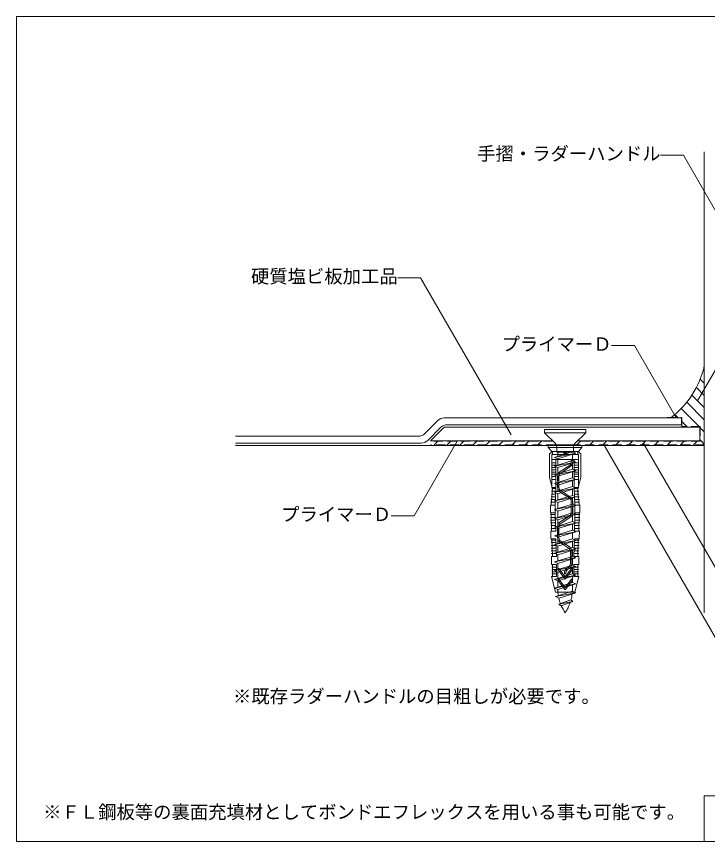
# Model space of a CAD drawing. Units: millimetres on the paper. Extents: x -135 to 135, y -94 to 92.
# Drawn here: x -135 to 15.7, y -88 to 92 of the extents above; entities that cross this region are included whole.
import ezdxf
from ezdxf.enums import TextEntityAlignment as Align

# ---------------------------------------------------------------- set-up
doc = ezdxf.new("R2010")
doc.units = ezdxf.units.MM
doc.linetypes.add('DASHED2', pattern=[3, 2, -1])
for name, color, linetype, lineweight in [('1-2_ハッチング', 4, 'Continuous', 9), ('1-4_リベットルーフ', 5, 'Continuous', 9), ('1-5_ＦＬ鋼板・ディスク', 7, 'Continuous', 9), ('1-6_アンカー類', 4, 'Continuous', 9), ('1-7_設備', 3, 'Continuous', 9), ('1-A_元図・躯体', 7, 'Continuous', 9), ('1-B_その他', 150, 'DASHED2', 18), ('1-C_アンカー類2', 7, 'Continuous', 9), ('E-0', 7, 'Continuous', 9), ('F-0', 7, 'Continuous', 9)]:
    doc.layers.add(name, color=color, linetype=linetype, lineweight=lineweight)
doc.layers.add('E-1', color=7, linetype='Continuous')
doc.styles.add('ＭＳ ゴシック', font='')
doc.styles.get('ＭＳ ゴシック').set_extended_font_data('MS Gothic')

msp = doc.modelspace()

# ---------------------------------------------------------------- linework, layer by layer
at = {"layer": '1-2_ハッチング'}
for p, q in [((15.035, 14.631), (14.806, 14.86)), ((15.035, 11.98), (14.141, 12.874)), ((15.035, 9.328), (13.309, 11.054)), ((15.035, 6.676), (12.329, 9.382)), ((15.035, 4.025), (11.212, 7.847)), ((13.89, 2.518), (9.964, 6.444)), ((9.238, 4.518), (8.588, 5.168)), ((11.338, 2.418), (10.135, 3.622)), ((15.035, 1.373), (14.135, 2.273)), ((1.381, -1.482), (2.181, -0.682)), ((4.21, -1.482), (5.01, -0.682)), ((7.038, -1.482), (7.838, -0.682)), ((9.866, -1.482), (10.666, -0.682)), ((12.695, -1.482), (13.495, -0.682)), ((15.035, -1.279), (14.135, -0.378))]:
    msp.add_line(p, q, dxfattribs=at)
at = {"layer": '1-2_ハッチング', "lineweight": 18}
for p, q in [((-43.874, -1.482), (-43.074, -0.682)), ((-41.045, -1.482), (-40.245, -0.682)), ((-38.217, -1.482), (-37.417, -0.682)), ((-35.388, -1.482), (-34.588, -0.682)), ((-32.56, -1.482), (-31.76, -0.682)), ((-29.731, -1.482), (-28.931, -0.682)), ((-26.903, -1.482), (-26.103, -0.682)), ((-24.075, -1.482), (-23.275, -0.682)), ((-21.246, -1.482), (-20.446, -0.682)), ((-12.761, -1.482), (-11.961, -0.682)), ((-9.932, -1.482), (-9.132, -0.682)), ((-7.104, -1.482), (-6.304, -0.682)), ((-4.276, -1.482), (-3.476, -0.682)), ((-1.447, -1.482), (-0.647, -0.682))]:
    msp.add_line(p, q, dxfattribs=at)
at = {"layer": '1-2_ハッチング'}
msp.add_arc((-3.889, 20.013), 19.392, 306.96021, 347.385, dxfattribs=at)
at = {"layer": '1-4_リベットルーフ'}
for p, q in [((-45.928, 1.004), (-43.1, 3.832)), ((-41.686, 4.418), (10.035, 4.418)), ((-45.307, -0.496), (-42.478, 2.332)), ((-87.25, 0.418), (-47.342, 0.418)), ((-46.721, -1.082), (-87.25, -1.082))]:
    msp.add_line(p, q, dxfattribs=at)
msp.add_lwpolyline([(-41.064, 2.918), (10.035, 2.918), (10.035, 4.418)], dxfattribs=at)
for centre, start, end in [((-41.686, 2.418), 90, 135), ((-41.064, 0.918), 90, 135), ((-47.342, 2.418), 270, 315), ((-46.721, 0.918), 270, 315)]:
    msp.add_arc(centre, 2, start, end, dxfattribs=at)
at = {"layer": '1-5_ＦＬ鋼板・ディスク'}
for p, q in [((-44.686, -0.582), (-41.686, 2.418)), ((14.035, 2.418), (-41.686, 2.418)), ((14.035, 2.418), (14.035, -0.582)), ((-18.065, -0.582), (-44.686, -0.582)), ((14.035, -0.582), (-12.585, -0.582))]:
    msp.add_line(p, q, dxfattribs=at)
at = {"layer": '1-6_アンカー類'}
for p, q in [((-19.825, 1.918), (-19.825, 1.178)), ((-10.825, 1.918), (-19.825, 1.918)), ((-17.458, -1.189), (-19.825, 1.178)), ((-13.192, -1.189), (-10.825, 1.178)), ((-13.485, -1.482), (-17.165, -1.482)), ((-14.077, -3.082), (-17.65, -4.194)), ((-17.165, -1.896), (-17.165, -3.082)), ((-13.485, -3.082), (-17.165, -3.082)), ((-16.923, -3.082), (-16.923, -3.968)), ((-13.727, -3.529), (-13.727, -4.873)), ((-13.485, -1.896), (-13.485, -3.082)), ((-12.996, -3.302), (-13.485, -3.082)), ((-13.727, -4.873), (-17.65, -6.094)), ((-12.996, -5.202), (-17.65, -6.094)), ((-16.923, -4.523), (-16.923, -5.868)), ((-12.996, -5.202), (-13.727, -4.873)), ((-13.723, -6.772), (-17.646, -7.993)), ((-12.993, -7.101), (-17.646, -7.993)), ((-16.923, -6.423), (-16.923, -7.768)), ((-13.727, -5.429), (-13.727, -6.772)), ((-12.993, -7.101), (-13.723, -6.772)), ((-13.727, -8.673), (-17.65, -9.894)), ((-16.923, -8.32), (-16.923, -9.668)), ((-13.727, -7.329), (-13.727, -8.673)), ((-12.996, -9.002), (-13.727, -8.673)), ((-12.996, -9.002), (-17.65, -9.894)), ((-13.727, -10.576), (-17.65, -11.797)), ((-16.923, -10.223), (-16.923, -11.57)), ((-13.727, -9.229), (-13.727, -10.576)), ((-12.996, -10.905), (-13.727, -10.576)), ((-12.996, -10.905), (-17.65, -11.797)), ((-13.723, -12.475), (-17.646, -13.695)), ((-16.923, -12.125), (-16.923, -13.47)), ((-13.727, -11.132), (-13.727, -12.475)), ((-12.993, -12.804), (-13.723, -12.475)), ((-13.727, -14.376), (-17.65, -15.597)), ((-12.993, -12.804), (-17.646, -13.695)), ((-16.923, -14.024), (-16.923, -15.37)), ((-13.727, -13.032), (-13.727, -14.376)), ((-12.996, -14.705), (-13.727, -14.376)), ((-12.996, -14.705), (-17.65, -15.597)), ((-16.923, -15.925), (-16.923, -17.273)), ((-13.727, -14.932), (-13.727, -16.279)), ((-13.727, -16.279), (-17.65, -17.499)), ((-12.996, -16.608), (-17.65, -17.499)), ((-16.923, -17.828), (-16.923, -19.176)), ((-12.996, -16.608), (-13.727, -16.279)), ((-13.727, -16.835), (-13.727, -18.182)), ((-13.727, -18.182), (-17.65, -19.402)), ((-12.996, -18.511), (-17.65, -19.402)), ((-16.923, -19.731), (-16.923, -21.076)), ((-12.996, -18.511), (-13.727, -18.182)), ((-13.727, -18.738), (-13.727, -20.082)), ((-13.727, -20.082), (-17.65, -21.302)), ((-12.996, -20.411), (-17.65, -21.302)), ((-12.996, -20.411), (-13.727, -20.082)), ((-13.727, -20.638), (-13.727, -21.982)), ((-13.727, -21.982), (-17.65, -23.202)), ((-12.996, -22.311), (-17.65, -23.202)), ((-16.923, -21.631), (-16.923, -22.976)), ((-12.996, -22.311), (-13.727, -21.982)), ((-13.727, -22.538), (-13.727, -23.882)), ((-13.723, -23.88), (-17.646, -25.101)), ((-12.993, -24.209), (-17.646, -25.101)), ((-16.923, -23.531), (-16.923, -24.876)), ((-13.727, -24.438), (-13.727, -25.782)), ((-12.993, -24.209), (-13.723, -23.88)), ((-13.727, -25.782), (-17.65, -27.002)), ((-12.996, -26.11), (-17.65, -27.002)), ((-16.923, -25.428), (-16.923, -26.776)), ((-12.996, -26.11), (-13.727, -25.782)), ((-13.727, -26.338), (-13.727, -27.682)), ((-13.727, -27.682), (-17.65, -28.902)), ((-12.996, -28.01), (-17.65, -28.902)), ((-16.923, -27.331), (-16.923, -28.676)), ((-12.996, -28.01), (-13.727, -27.682)), ((-13.727, -28.238), (-13.727, -29.582)), ((-13.727, -29.582), (-17.65, -30.802)), ((-12.996, -29.91), (-17.65, -30.802)), ((-16.923, -29.231), (-16.923, -30.576)), ((-12.996, -29.91), (-13.727, -29.582)), ((-13.727, -30.137), (-13.727, -31.482)), ((-13.727, -31.482), (-17.65, -32.702)), ((-12.996, -31.81), (-17.65, -32.702)), ((-16.923, -31.131), (-16.923, -32.476)), ((-12.996, -31.81), (-13.727, -31.482)), ((-13.727, -32.037), (-13.727, -33.009)), ((-13.741, -33.381), (-17.412, -34.554)), ((-13.01, -33.71), (-13.741, -33.381)), ((-13.68, -35.615), (-16.721, -36.198))]:
    msp.add_line(p, q, dxfattribs=at)
for points in [[(-10.825, 1.918), (-10.825, 1.178), (-19.825, 1.178)], [(-17.65, -6.094), (-16.923, -6.423), (-12.996, -5.202)], [(-17.646, -7.993), (-16.92, -8.321), (-12.993, -7.101)], [(-17.65, -9.894), (-16.923, -10.223), (-12.996, -9.002)], [(-17.65, -11.797), (-16.923, -12.125), (-12.996, -10.905)], [(-17.646, -13.695), (-16.92, -14.024), (-12.993, -12.804)], [(-17.65, -15.597), (-16.923, -15.925), (-12.996, -14.705)], [(-17.65, -17.499), (-16.923, -17.828), (-12.996, -16.608)], [(-17.65, -19.402), (-16.923, -19.731), (-12.996, -18.511)], [(-17.65, -21.302), (-16.923, -21.631), (-12.996, -20.411)], [(-17.65, -23.202), (-16.923, -23.531), (-12.996, -22.311)], [(-17.646, -25.101), (-16.92, -25.43), (-12.993, -24.209)], [(-17.65, -27.002), (-16.923, -27.331), (-12.996, -26.11)], [(-17.65, -28.902), (-16.923, -29.231), (-12.996, -28.01)], [(-17.65, -30.802), (-16.923, -31.131), (-12.996, -29.91)], [(-17.65, -32.702), (-16.923, -33.031), (-12.996, -31.81)], [(-14.05, -35.286), (-16.721, -36.198), (-16.156, -36.561)], [(-16.156, -36.561), (-13.68, -35.615), (-14.05, -35.286)]]:
    msp.add_lwpolyline(points, dxfattribs=at)
for points in [[(-12.996, -3.302), (-17.65, -4.194), (-16.923, -4.523)], [(-16.69, -34.88), (-13.01, -33.71), (-17.412, -34.554)]]:
    msp.add_lwpolyline(points, close=True, dxfattribs=at)
for centre, radius, start, end in [((-18.165, -1.896), 1, 0, 45), ((-12.485, -1.896), 1, 135, 180), ((-7.542, -32.842), 9.383, 181.153, 189.302), ((-23.109, -32.842), 9.383, 344.901, 353.165), ((-23.109, -32.842), 9.383, 356.704, 358.981), ((-7.542, -32.842), 9.383, 192.558, 200.133), ((-23.109, -32.842), 9.383, 326.049, 341.511), ((-7.542, -32.842), 9.383, 203.352, 213.951)]:
    msp.add_arc(centre, radius, start, end, dxfattribs=at)
at = {"layer": '1-7_設備'}
msp.add_line((15.035, 62.489), (15.035, -38.082), dxfattribs=at)
at = {"layer": '1-A_元図・躯体'}
msp.add_line((15.035, -1.582), (-87.25, -1.582), dxfattribs=at)
at = {"layer": '1-B_その他'}
for p, q in [((6.927, 4.518), (10.135, 4.518)), ((10.135, 2.518), (10.135, 4.518)), ((14.135, 2.518), (10.135, 2.518)), ((-18.065, -0.682), (-44.686, -0.682))]:
    msp.add_line(p, q, dxfattribs=at)
at = {"layer": '1-B_その他', "color": 30}
for p, q in [((-17.458, -1.482), (-44.686, -1.482)), ((15.035, -1.482), (-13.193, -1.482))]:
    msp.add_line(p, q, dxfattribs=at)
at = {"layer": '1-B_その他'}
msp.add_lwpolyline([(14.135, 2.518), (14.135, -0.682), (-12.586, -0.682)], dxfattribs=at)
at = {"layer": '1-C_アンカー類2'}
for p, q in [((-19, -2.032), (-19, -1.582)), ((-11.65, -1.582), (-19, -1.582)), ((-11.65, -2.032), (-11.65, -1.582)), ((-11.65, -2.032), (-19, -2.032)), ((-18.215, -2.882), (-19, -2.032)), ((-18.115, -2.882), (-18.715, -3.382)), ((-18.715, -8.582), (-18.715, -3.382)), ((-12.435, -2.882), (-18.215, -2.882)), ((-12.435, -3.582), (-18.215, -3.582)), ((-18.215, -10.782), (-18.215, -3.582)), ((-18.115, -3.582), (-18.115, -2.882)), ((-15.575, -3.582), (-15.575, -2.882)), ((-15.575, -3.582), (-15.325, -3.382)), ((-15.075, -3.582), (-15.325, -3.382)), ((-15.075, -3.582), (-15.075, -2.882)), ((-11.935, -3.382), (-12.535, -2.882)), ((-12.535, -3.582), (-12.535, -2.882)), ((-12.435, -2.882), (-11.65, -2.032)), ((-12.435, -10.782), (-12.435, -3.582)), ((-11.935, -8.582), (-11.935, -3.382)), ((-12.435, -4.682), (-18.215, -4.682)), ((-17.325, -5.382), (-18.215, -5.382)), ((-17.325, -10.782), (-17.325, -4.682)), ((-13.975, -5.187), (-13.975, -4.682)), ((-13.675, -5.187), (-13.675, -4.682)), ((-13.325, -10.782), (-13.325, -4.682)), ((-12.435, -5.382), (-13.325, -5.382)), ((-17.298, -5.882), (-18.215, -5.882)), ((-17.325, -6.382), (-18.215, -6.382)), ((-17.325, -6.882), (-18.215, -6.882)), ((-16.381, -7.285), (-14.433, -6.027)), ((-16.218, -7.537), (-14.27, -6.279)), ((-12.435, -5.882), (-13.325, -5.882)), ((-12.435, -6.382), (-13.325, -6.382)), ((-12.435, -6.882), (-13.325, -6.882)), ((-18.215, -10.482), (-18.715, -8.582)), ((-17.325, -7.382), (-18.215, -7.382)), ((-17.325, -7.882), (-18.215, -7.882)), ((-17.325, -8.382), (-18.215, -8.382)), ((-17.325, -8.982), (-18.215, -8.982)), ((-16.975, -9.282), (-16.975, -8.377)), ((-16.675, -9.282), (-16.675, -8.377)), ((-12.435, -7.382), (-13.325, -7.382)), ((-12.435, -7.882), (-13.325, -7.882)), ((-12.435, -8.382), (-13.325, -8.382)), ((-12.435, -8.982), (-13.325, -8.982)), ((-11.935, -8.582), (-12.435, -10.482)), ((-18.389, -14.582), (-18.054, -10.782)), ((-17.325, -10.782), (-18.215, -10.782)), ((-17.466, -14.582), (-17.325, -10.782)), ((-16.675, -9.282), (-16.975, -9.282)), ((-16.975, -10.687), (-16.975, -9.782)), ((-16.675, -9.782), (-16.975, -9.782)), ((-16.675, -10.687), (-16.675, -9.782)), ((-12.435, -10.782), (-13.325, -10.782)), ((-13.184, -14.586), (-13.325, -10.782)), ((-12.262, -14.582), (-12.597, -10.782)), ((-17.377, -12.182), (-18.33, -12.182)), ((-17.355, -11.582), (-18.277, -11.582)), ((-17.333, -10.982), (-18.225, -10.982)), ((-16.381, -11.779), (-14.433, -13.037)), ((-16.218, -11.527), (-14.27, -12.785)), ((-12.426, -10.982), (-13.324, -10.982)), ((-12.373, -11.582), (-13.296, -11.582)), ((-12.32, -12.182), (-13.273, -12.182)), ((-17.444, -13.982), (-18.489, -13.982)), ((-17.422, -13.382), (-18.436, -13.382)), ((-17.4, -12.782), (-18.383, -12.782)), ((-13.975, -16.187), (-13.975, -13.877)), ((-13.675, -16.187), (-13.675, -13.877)), ((-12.268, -12.782), (-13.251, -12.782)), ((-12.215, -13.382), (-13.229, -13.382)), ((-12.162, -13.982), (-13.207, -13.982)), ((-18.55, -16.282), (-18.55, -14.582)), ((-17.466, -14.582), (-18.55, -14.582)), ((-17.475, -16.282), (-17.466, -14.574)), ((-12.1, -14.582), (-13.184, -14.582)), ((-13.175, -16.282), (-13.184, -14.586)), ((-12.1, -16.282), (-12.1, -14.582)), ((-17.475, -16.282), (-18.55, -16.282)), ((-17.465, -16.682), (-18.532, -16.682)), ((-17.45, -17.282), (-18.517, -17.282)), ((-17.435, -17.882), (-18.502, -17.882)), ((-18.289, -20.282), (-18.389, -16.282)), ((-17.375, -20.282), (-17.475, -16.282)), ((-16.381, -18.285), (-14.433, -17.027)), ((-16.218, -18.537), (-14.27, -17.279)), ((-13.275, -20.282), (-13.175, -16.282)), ((-12.149, -17.882), (-13.215, -17.882)), ((-12.134, -17.282), (-13.2, -17.282)), ((-12.119, -16.682), (-13.185, -16.682)), ((-12.1, -16.282), (-13.175, -16.282)), ((-12.362, -20.282), (-12.262, -16.282)), ((-17.42, -18.482), (-18.487, -18.482)), ((-17.405, -19.082), (-18.472, -19.082)), ((-17.39, -19.682), (-18.457, -19.682)), ((-16.975, -21.687), (-16.975, -19.377)), ((-16.675, -21.687), (-16.675, -19.377)), ((-12.194, -19.682), (-13.26, -19.682)), ((-12.164, -18.482), (-13.23, -18.482)), ((-12.179, -19.082), (-13.229, -19.082)), ((-17.375, -20.282), (-18.45, -20.282)), ((-12.2, -20.282), (-13.275, -20.282)), ((-12.239, -21.982), (-12.2, -20.282)), ((-17.362, -22.282), (-18.389, -22.282)), ((-17.339, -22.782), (-18.38, -22.782)), ((-17.292, -23.382), (-18.37, -23.382)), ((-18.075, -25.782), (-18.25, -21.982)), ((-17.2, -25.782), (-17.375, -21.982)), ((-16.381, -22.779), (-14.633, -23.908)), ((-16.218, -22.527), (-14.47, -23.656)), ((-13.45, -25.782), (-13.275, -21.982)), ((-12.286, -23.382), (-13.358, -23.382)), ((-12.272, -22.782), (-13.312, -22.782)), ((-12.261, -22.282), (-13.297, -22.282)), ((-12.239, -21.982), (-13.275, -21.982)), ((-12.575, -25.782), (-12.489, -21.982)), ((-17.269, -23.982), (-18.359, -23.982)), ((-17.246, -24.582), (-18.348, -24.582)), ((-17.223, -25.182), (-18.337, -25.182)), ((-14.175, -27.316), (-14.175, -24.748)), ((-13.875, -27.316), (-13.875, -24.748)), ((-12.327, -25.182), (-13.427, -25.182)), ((-12.313, -24.582), (-13.404, -24.582)), ((-12.299, -23.982), (-13.381, -23.982)), ((-18.325, -27.582), (-18.325, -25.782)), ((-17.2, -25.782), (-18.325, -25.782)), ((-12.325, -25.782), (-13.45, -25.782)), ((-12.325, -27.582), (-12.325, -25.782)), ((-17.2, -27.582), (-18.325, -27.582)), ((-17.2, -28.132), (-18.25, -28.132)), ((-17.2, -28.632), (-18.25, -28.632)), ((-18.075, -30.182), (-18.075, -27.582)), ((-17.2, -30.182), (-17.2, -27.582)), ((-16.825, -28.479), (-16.825, -28.662)), ((-15.325, -30.282), (-16.736, -28.449)), ((-15.325, -30.282), (-13.915, -28.449)), ((-14.881, -28.316), (-14.633, -28.156)), ((-14.718, -28.568), (-14.47, -28.408)), ((-13.825, -28.479), (-13.825, -28.662)), ((-13.45, -30.182), (-13.45, -27.582)), ((-12.325, -27.582), (-13.45, -27.582)), ((-12.4, -28.132), (-13.45, -28.132)), ((-12.4, -28.632), (-13.45, -28.632)), ((-12.575, -30.182), (-12.575, -27.582)), ((-17.425, -33.582), (-18.325, -30.182)), ((-17.2, -30.182), (-18.325, -30.182)), ((-17.2, -29.132), (-18.25, -29.132)), ((-17.2, -29.632), (-18.25, -29.632)), ((-15.325, -30.782), (-16.722, -28.967)), ((-15.475, -29.582), (-15.475, -29.408)), ((-15.175, -29.582), (-15.475, -29.582)), ((-15.325, -30.782), (-13.929, -28.967)), ((-15.175, -29.582), (-15.175, -29.408)), ((-12.4, -29.132), (-13.45, -29.132)), ((-12.4, -29.632), (-13.45, -29.632)), ((-12.326, -30.182), (-13.45, -30.182)), ((-13.225, -33.582), (-12.325, -30.182)), ((-16.825, -30.779), (-16.825, -30.962)), ((-15.325, -32.582), (-16.736, -30.749)), ((-15.325, -33.082), (-16.722, -31.267)), ((-15.325, -32.582), (-13.915, -30.749)), ((-15.325, -33.082), (-13.929, -31.267)), ((-13.825, -30.779), (-13.825, -30.962)), ((-13.225, -33.582), (-17.425, -33.582))]:
    msp.add_line(p, q, dxfattribs=at)
for points in [[(-15.075, -2.882), (-15.325, -3.382), (-15.575, -2.882)], [(-17.375, -21.982), (-18.412, -21.982), (-18.45, -20.282)]]:
    msp.add_lwpolyline(points, dxfattribs=at)
for centre, radius, start, end in [((-14.975, -5.187), 1, 302.858, 0), ((-14.975, -5.187), 1.3, 302.858, 0), ((-15.675, -8.377), 1.3, 122.858, 180), ((-15.675, -8.377), 1, 122.858, 180), ((-15.675, -10.687), 1.3, 180, 237.142), ((-15.675, -10.687), 1, 180, 237.142), ((-14.975, -13.877), 1, 0, 57.142), ((-14.975, -13.877), 1.3, 0, 57.142), ((-14.975, -16.187), 1, 302.858, 0), ((-14.975, -16.187), 1.3, 302.858, 0), ((-15.675, -19.377), 1.3, 122.858, 180), ((-15.675, -19.377), 1, 122.858, 180), ((-15.675, -21.687), 1.3, 180, 237.142), ((-15.675, -21.687), 1, 180, 237.142), ((-15.175, -24.748), 1, 0, 57.142), ((-15.175, -24.748), 1.3, 0, 57.142), ((-16.775, -28.479), 0.05, 37.569, 180), ((-16.325, -28.662), 0.5, 180, 217.569), ((-14.175, -29.408), 1.3, 122.858, 180), ((-14.175, -29.408), 1, 122.858, 180), ((-15.175, -27.316), 1, 302.858, 0), ((-15.175, -27.316), 1.3, 302.858, 0), ((-14.325, -28.662), 0.5, 322.431, 0), ((-13.875, -28.479), 0.05, 0, 142.431), ((-16.775, -30.779), 0.05, 37.569, 180), ((-16.325, -30.962), 0.5, 180, 217.569), ((-14.325, -30.962), 0.5, 322.431, 0), ((-13.875, -30.779), 0.05, 0, 142.431)]:
    msp.add_arc(centre, radius, start, end, dxfattribs=at)
at = {"layer": 'E-0'}
for p, q in [((10.484, 61.738), (5.484, 61.738)), ((10.484, 61.738), (17.988, 48.741)), ((22.976, 24.448), (13.564, 8.147)), ((-0.193, 20.182), (-5.193, 20.182)), ((-0.193, 20.182), (8.796, 4.611)), ((-48.28, -16.957), (-38.884, -0.682)), ((17.488, -43.559), (-6.785, -1.518)), ((1.705, -0.995), (21.458, -35.21)), ((-48.28, -16.957), (-53.28, -16.957))]:
    msp.add_line(p, q, dxfattribs=at)
msp.add_lwpolyline([(-27.1, 0.744), (-46.854, 34.958), (-51.854, 34.958)], dxfattribs=at)
at = {"layer": 'F-0'}
for p, q in [((-135, 92), (-135, -88)), ((15, -88), (15, -78))]:
    msp.add_line(p, q, dxfattribs=at)
for points in [[(-135, 92), (135, 92), (135, -88), (-135, -88)], [(135, -78), (40.118, -78), (15, -78)]]:
    msp.add_lwpolyline(points, dxfattribs=at)

# ---------------------------------------------------------------- texts
at = {"layer": 'E-0', "style": 'ＭＳ ゴシック'}
for s, p in [('手摺・ラダーハンドル', (-34.516, 59.738)), ('硬質塩ビ板加工品', (-83.854, 32.958)), ('プライマーＤ', (-29.193, 18.182)), ('プライマーＤ', (-77.28, -18.957)), ('※既存ラダーハンドルの目粗しが必要です。', (-87.786, -58.663))]:
    msp.add_text(s, height=2.933, dxfattribs=at).set_placement(p, align=Align.BOTTOM_LEFT)
at = {"layer": 'E-1', "style": 'ＭＳ ゴシック'}
msp.add_text('※ＦＬ鋼板等の裏面充填材としてボンドエフレックスを用いる事も可能です。', height=2.933, dxfattribs=at).set_placement((-129.191, -83.912), align=Align.BOTTOM_LEFT)

doc.saveas('drawing.dxf')
